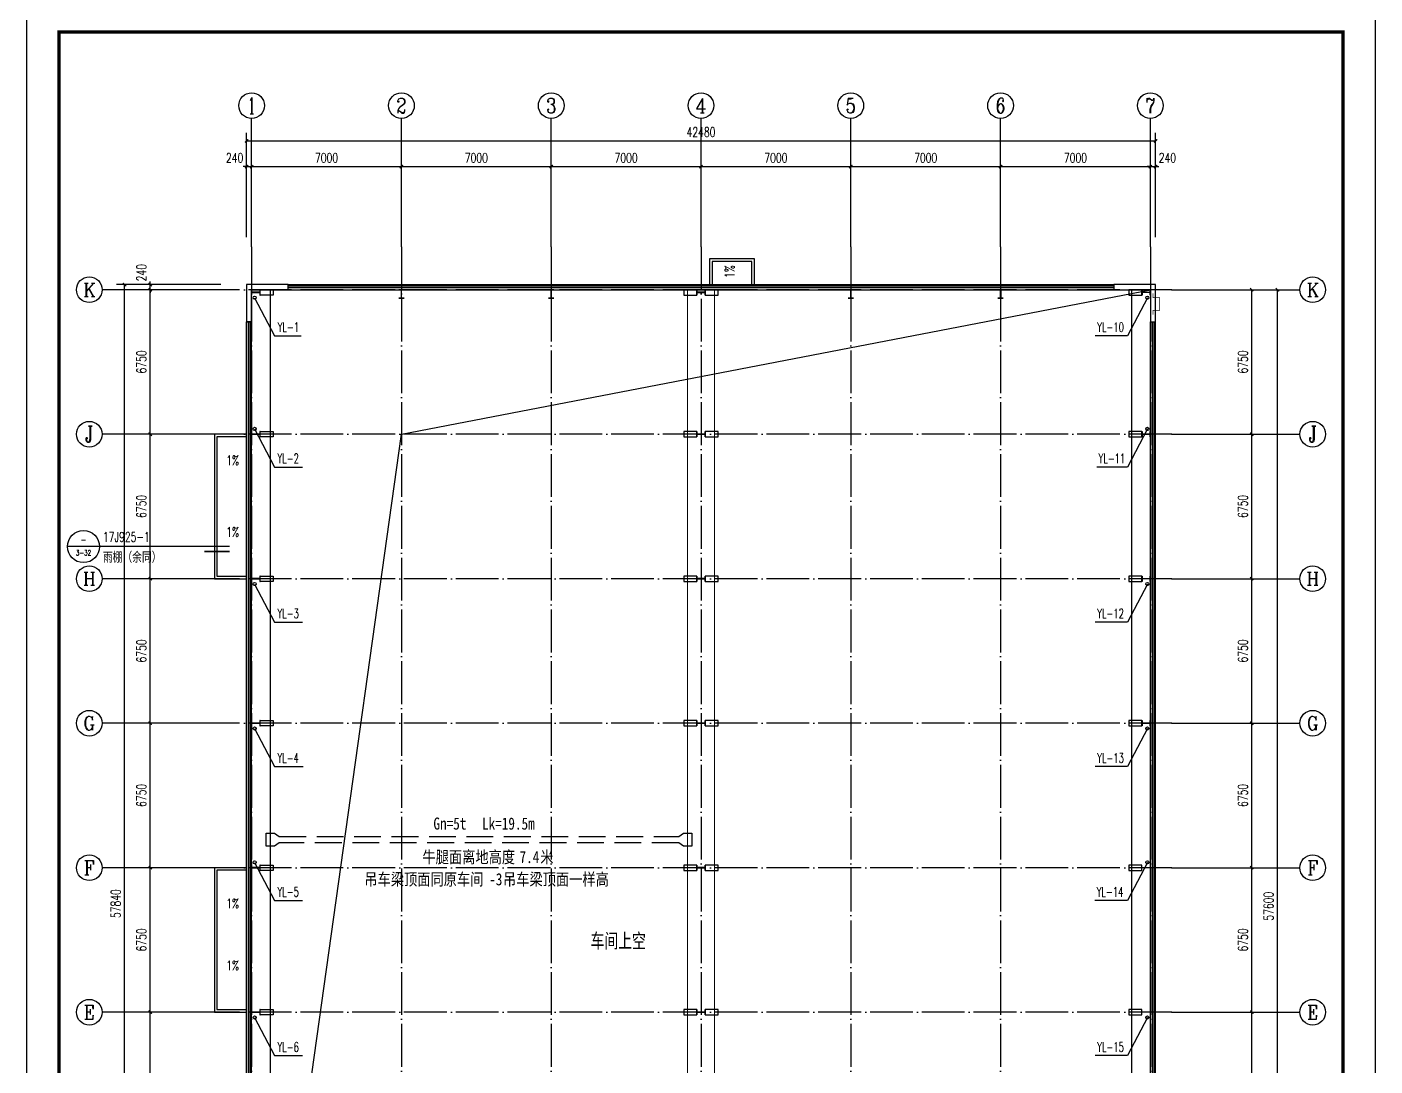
# Model space of a CAD drawing. Extents: x 795723 to 6584336, y 16443136 to 18851075.
# Drawn here: x 1982362 to 2045362, y 17665111 to 17713650 of the extents above; entities that cross this region are included whole.
import ezdxf
from ezdxf.enums import TextEntityAlignment as Align

# ---------------------------------------------------------------- set-up
doc = ezdxf.new("R2010")
doc.units = 0
doc.header["$LTSCALE"] = 1000
doc.header["$MEASUREMENT"] = 0
doc.linetypes.add('DASH', pattern=[0.35, 0.25, -0.1])
doc.linetypes.add('DOTE', pattern=[2.42, 2, -0.2, 0.02, -0.2])
doc.layers.get('Defpoints').update_dxf_attribs({"color": 250})
for name, color, linetype in [('AXIS_TEXT', 7, 'Continuous'), ('AXIS_外部', 171, 'Continuous'), ('COLUMN', 2, 'Continuous'), ('DIM_IDEN', 171, 'Continuous'), ('DIM_SYMB', 165, 'Continuous'), ('DIM_雨水', 3, 'Continuous'), ('DOTE', 8, 'DOTE'), ('PUB_TEXT', 7, 'Continuous'), ('PUB_WALL', 9, 'Continuous'), ('TK', 4, 'Continuous'), ('TWT_TEXT', 7, 'Continuous'), ('VPIPE-雨水', 4, 'Continuous'), ('WALL-PARAPET', 6, 'Continuous'), ('WINDOW', 140, 'Continuous')]:
    doc.layers.add(name, color=color, linetype=linetype)
doc.styles.add('-宋体', font='', dxfattribs={"width": 0.8})
doc.styles.add('_TCH_AXIS', font='COMPLEX', dxfattribs={"bigfont": 'GBCBIG'})
doc.styles.add('_TCH_DIM', font='SIMPLEX', dxfattribs={"bigfont": 'GBCBIG'})
doc.styles.add('_TCH_DIM_T3', font='SIMPLEX', dxfattribs={"width": 0.705882, "bigfont": 'GBCBIG'})
doc.styles.add('_TCH_LABEL', font='COMPLEX', dxfattribs={"bigfont": 'GBCBIG'})
doc.styles.add('_TWT_SERIAL', font='COMPLEX', dxfattribs={"width": 0.8, "height": 3, "bigfont": 'HZTXT'})
doc.styles.add('COMPLEX', font='COMPLEX')
doc.styles.add('HT', font='simhei.ttf', dxfattribs={"width": 0.7})
doc.styles.get('-宋体').set_extended_font_data('SimSun')
doc.dimstyles.new('_TCH_ARCH&&150', dxfattribs={"dimtxt": 446.25, "dimasz": 150, "dimexe": 375, "dimexo": 450, "dimgap": 189.375, "dimtad": 1, "dimdec": 0, "dimzin": 0, "dimdsep": 46, "dimtxsty": '_TCH_DIM_T3', "dimblk": 'ARCHTICK', "dimcen": 0.09, "dimclrt": 7, "dimazin": 2, "dimtfac": 1, "dimtdec": 0, "dimtix": 1, "dimtmove": 2, "dimatfit": 3, "dimfxl": 0, "dimtolj": 1, "dimtzin": 0, "dimarcsym": 0})

# ---------------------------------------------------------------- blocks, each defined once
blk = doc.blocks.new('GeYuanFrame_66027537', base_point=(18.76, 4.34))
at = {"layer": 'TK'}
blk.add_line((43.76, 414.34), (676.76, 414.34), dxfattribs=at)
blk.add_lwpolyline([(18.76, 424.34), (686.76, 424.34), (686.76, 4.34), (18.76, 4.34), (18.76, 424.34)], dxfattribs=at)
at = {"layer": 'TK', "const_width": 1}
blk.add_lwpolyline([(676.76, 414.34), (43.76, 414.34), (43.76, 14.34), (676.76, 14.34)], close=True, dxfattribs=at)
blk = doc.blocks.new('A$C3ACC4A1C')
at = {"layer": 'COLUMN'}
h = blk.add_hatch(color=256, dxfattribs=at)
h.paths.add_polyline_path([(125, 400), (0, 400), (0, 388), (120, 388), (120, 200), (125, 200)])
h.paths.add_polyline_path([(250, 400), (125, 400), (125, 200), (130, 200), (130, 388), (250, 388)])
h.paths.add_polyline_path([(250, 12), (130, 12), (130, 200), (125, 200), (125, 0), (250, 0)])
h.paths.add_polyline_path([(125, 200), (120, 200), (120, 12), (0, 12), (0, 0), (125, 0)])
blk.add_lwpolyline([(0, 0), (0, 12), (120, 12), (120, 388), (0, 388), (0, 400), (250, 400), (250, 388), (130, 388), (130, 12), (250, 12), (250, 0)], close=True, dxfattribs=at)
blk = doc.blocks.new('_ArchTick')
at = {"color": 0, "linetype": 'ByBlock', "const_width": 0.4}
blk.add_lwpolyline([(-0.5, -0.5), (0.5, 0.5)], dxfattribs=at)
blk = doc.blocks.new('*D93')
at = {"layer": 'AXIS_外部', "color": 0, "lineweight": -2}
for p, q in [((2036300, 17667627), (2039975, 17667627)), ((2039600, 17660877), (2039600, 17667627)), ((2036300, 17660877), (2039975, 17660877))]:
    blk.add_line(p, q, dxfattribs=at)
at = {"layer": 'Defpoints', "color": 0}
for p in [(2035850, 17667627), (2039600, 17667627), (2035850, 17660877)]:
    blk.add_point(p, dxfattribs=at)
at = {"layer": 'AXIS_外部', "color": 0, "lineweight": -2, "xscale": 150, "yscale": 150, "zscale": 150}
for p, rotation in [((2039600, 17667627), 90), ((2039600, 17660877), 270)]:
    blk.add_blockref('_ArchTick', p, dxfattribs=dict(at, rotation=rotation))
at = {"layer": 'AXIS_外部', "color": 7, "insert": (2039187, 17664252), "char_height": 446.2, "attachment_point": 5, "rotation": 90, "style": '_TCH_DIM_T3'}
blk.add_mtext('\\A1;6750', dxfattribs=at)
blk = doc.blocks.new('*D94')
at = {"layer": 'AXIS_外部', "color": 0, "lineweight": -2}
for p, q in [((2036300, 17674377), (2039975, 17674377)), ((2039600, 17667627), (2039600, 17674377)), ((2036300, 17667627), (2039975, 17667627))]:
    blk.add_line(p, q, dxfattribs=at)
at = {"layer": 'Defpoints', "color": 0}
for p in [(2035850, 17674377), (2039600, 17674377), (2035850, 17667627)]:
    blk.add_point(p, dxfattribs=at)
at = {"layer": 'AXIS_外部', "color": 0, "lineweight": -2, "xscale": 150, "yscale": 150, "zscale": 150}
for p, rotation in [((2039600, 17674377), 90), ((2039600, 17667627), 270)]:
    blk.add_blockref('_ArchTick', p, dxfattribs=dict(at, rotation=rotation))
at = {"layer": 'AXIS_外部', "color": 7, "insert": (2039187, 17671002), "char_height": 446.2, "attachment_point": 5, "rotation": 90, "style": '_TCH_DIM_T3'}
blk.add_mtext('\\A1;6750', dxfattribs=at)
blk = doc.blocks.new('*D95')
at = {"layer": 'AXIS_外部', "color": 0, "lineweight": -2}
for p, q in [((2036300, 17681127), (2039975, 17681127)), ((2039600, 17674377), (2039600, 17681127)), ((2036300, 17674377), (2039975, 17674377))]:
    blk.add_line(p, q, dxfattribs=at)
at = {"layer": 'Defpoints', "color": 0}
for p in [(2035850, 17681127), (2039600, 17681127), (2035850, 17674377)]:
    blk.add_point(p, dxfattribs=at)
at = {"layer": 'AXIS_外部', "color": 0, "lineweight": -2, "xscale": 150, "yscale": 150, "zscale": 150}
for p, rotation in [((2039600, 17681127), 90), ((2039600, 17674377), 270)]:
    blk.add_blockref('_ArchTick', p, dxfattribs=dict(at, rotation=rotation))
at = {"layer": 'AXIS_外部', "color": 7, "insert": (2039187, 17677752), "char_height": 446.2, "attachment_point": 5, "rotation": 90, "style": '_TCH_DIM_T3'}
blk.add_mtext('\\A1;6750', dxfattribs=at)
blk = doc.blocks.new('*D96')
at = {"layer": 'AXIS_外部', "color": 0, "lineweight": -2}
for p, q in [((2036300, 17687877), (2039975, 17687877)), ((2039600, 17681127), (2039600, 17687877)), ((2036300, 17681127), (2039975, 17681127))]:
    blk.add_line(p, q, dxfattribs=at)
at = {"layer": 'Defpoints', "color": 0}
for p in [(2035850, 17687877), (2039600, 17687877), (2035850, 17681127)]:
    blk.add_point(p, dxfattribs=at)
at = {"layer": 'AXIS_外部', "color": 0, "lineweight": -2, "xscale": 150, "yscale": 150, "zscale": 150}
for p, rotation in [((2039600, 17687877), 90), ((2039600, 17681127), 270)]:
    blk.add_blockref('_ArchTick', p, dxfattribs=dict(at, rotation=rotation))
at = {"layer": 'AXIS_外部', "color": 7, "insert": (2039187, 17684502), "char_height": 446.2, "attachment_point": 5, "rotation": 90, "style": '_TCH_DIM_T3'}
blk.add_mtext('\\A1;6750', dxfattribs=at)
blk = doc.blocks.new('*D97')
at = {"layer": 'AXIS_外部', "color": 0, "lineweight": -2}
for p, q in [((2036300, 17694627), (2039975, 17694627)), ((2039600, 17687877), (2039600, 17694627)), ((2036300, 17687877), (2039975, 17687877))]:
    blk.add_line(p, q, dxfattribs=at)
at = {"layer": 'Defpoints', "color": 0}
for p in [(2035850, 17694627), (2039600, 17694627), (2035850, 17687877)]:
    blk.add_point(p, dxfattribs=at)
at = {"layer": 'AXIS_外部', "color": 0, "lineweight": -2, "xscale": 150, "yscale": 150, "zscale": 150}
for p, rotation in [((2039600, 17694627), 90), ((2039600, 17687877), 270)]:
    blk.add_blockref('_ArchTick', p, dxfattribs=dict(at, rotation=rotation))
at = {"layer": 'AXIS_外部', "color": 7, "insert": (2039187, 17691252), "char_height": 446.2, "attachment_point": 5, "rotation": 90, "style": '_TCH_DIM_T3'}
blk.add_mtext('\\A1;6750', dxfattribs=at)
blk = doc.blocks.new('*D98')
at = {"layer": 'AXIS_外部', "color": 0, "lineweight": -2}
for p, q in [((2036300, 17701377), (2039975, 17701377)), ((2039600, 17694627), (2039600, 17701377)), ((2036300, 17694627), (2039975, 17694627))]:
    blk.add_line(p, q, dxfattribs=at)
at = {"layer": 'Defpoints', "color": 0}
for p in [(2035850, 17701377), (2039600, 17701377), (2035850, 17694627)]:
    blk.add_point(p, dxfattribs=at)
at = {"layer": 'AXIS_外部', "color": 0, "lineweight": -2, "xscale": 150, "yscale": 150, "zscale": 150}
for p, rotation in [((2039600, 17701377), 90), ((2039600, 17694627), 270)]:
    blk.add_blockref('_ArchTick', p, dxfattribs=dict(at, rotation=rotation))
at = {"layer": 'AXIS_外部', "color": 7, "insert": (2039187, 17698002), "char_height": 446.2, "attachment_point": 5, "rotation": 90, "style": '_TCH_DIM_T3'}
blk.add_mtext('\\A1;6750', dxfattribs=at)
blk = doc.blocks.new('*D99')
at = {"layer": 'AXIS_外部', "color": 0, "lineweight": -2}
for p, q in [((2036300, 17701377), (2041175, 17701377)), ((2040800, 17643777), (2040800, 17701377)), ((2036300, 17643777), (2041175, 17643777))]:
    blk.add_line(p, q, dxfattribs=at)
at = {"layer": 'Defpoints', "color": 0}
for p in [(2035850, 17701377), (2040800, 17701377), (2035850, 17643777)]:
    blk.add_point(p, dxfattribs=at)
at = {"layer": 'AXIS_外部', "color": 0, "lineweight": -2, "xscale": 150, "yscale": 150, "zscale": 150}
for p, rotation in [((2040800, 17701377), 90), ((2040800, 17643777), 270)]:
    blk.add_blockref('_ArchTick', p, dxfattribs=dict(at, rotation=rotation))
at = {"layer": 'AXIS_外部', "color": 7, "insert": (2040387, 17672577), "char_height": 446.2, "attachment_point": 5, "rotation": 90, "style": '_TCH_DIM_T3'}
blk.add_mtext('\\A1;57600', dxfattribs=at)
blk = doc.blocks.new('*D100')
at = {"layer": 'AXIS_外部', "color": 0, "lineweight": -2}
for p, q in [((1992622, 17703827), (1992622, 17707502)), ((1992862, 17703827), (1992862, 17707502)), ((1992622, 17707127), (1992472, 17707127)), ((1992622, 17707127), (1992862, 17707127)), ((1992862, 17707127), (1993012, 17707127))]:
    blk.add_line(p, q, dxfattribs=at)
at = {"layer": 'Defpoints', "color": 0}
for p in [(1992862, 17707127), (1992622, 17703377), (1992862, 17703377)]:
    blk.add_point(p, dxfattribs=at)
at = {"layer": 'AXIS_外部', "color": 0, "lineweight": -2, "xscale": 150, "yscale": 150, "zscale": 150}
blk.add_blockref('_ArchTick', (1992622, 17707127), dxfattribs=at)
at = {"layer": 'AXIS_外部', "color": 0, "lineweight": -2, "xscale": 150, "yscale": 150, "zscale": 150, "rotation": 180}
blk.add_blockref('_ArchTick', (1992862, 17707127), dxfattribs=at)
at = {"layer": 'AXIS_外部', "color": 7, "insert": (1992067, 17707539), "char_height": 446.2, "attachment_point": 5, "style": '_TCH_DIM_T3'}
blk.add_mtext('\\A1;240', dxfattribs=at)
blk = doc.blocks.new('*D101')
at = {"layer": 'AXIS_外部', "color": 0, "lineweight": -2}
for p, q in [((1992862, 17703827), (1992862, 17707502)), ((1999862, 17703827), (1999862, 17707502)), ((1992862, 17707127), (1999862, 17707127))]:
    blk.add_line(p, q, dxfattribs=at)
at = {"layer": 'Defpoints', "color": 0}
for p in [(1999862, 17707127), (1992862, 17703377), (1999862, 17703377)]:
    blk.add_point(p, dxfattribs=at)
at = {"layer": 'AXIS_外部', "color": 0, "lineweight": -2, "xscale": 150, "yscale": 150, "zscale": 150, "rotation": 180}
blk.add_blockref('_ArchTick', (1992862, 17707127), dxfattribs=at)
at = {"layer": 'AXIS_外部', "color": 0, "lineweight": -2, "xscale": 150, "yscale": 150, "zscale": 150}
blk.add_blockref('_ArchTick', (1999862, 17707127), dxfattribs=at)
at = {"layer": 'AXIS_外部', "color": 7, "insert": (1996362, 17707539), "char_height": 446.2, "attachment_point": 5, "style": '_TCH_DIM_T3'}
blk.add_mtext('\\A1;7000', dxfattribs=at)
blk = doc.blocks.new('*D102')
at = {"layer": 'AXIS_外部', "color": 0, "lineweight": -2}
for p, q in [((1999862, 17703827), (1999862, 17707502)), ((2006862, 17703827), (2006862, 17707502)), ((1999862, 17707127), (2006862, 17707127))]:
    blk.add_line(p, q, dxfattribs=at)
at = {"layer": 'Defpoints', "color": 0}
for p in [(2006862, 17707127), (1999862, 17703377), (2006862, 17703377)]:
    blk.add_point(p, dxfattribs=at)
at = {"layer": 'AXIS_外部', "color": 0, "lineweight": -2, "xscale": 150, "yscale": 150, "zscale": 150, "rotation": 180}
blk.add_blockref('_ArchTick', (1999862, 17707127), dxfattribs=at)
at = {"layer": 'AXIS_外部', "color": 0, "lineweight": -2, "xscale": 150, "yscale": 150, "zscale": 150}
blk.add_blockref('_ArchTick', (2006862, 17707127), dxfattribs=at)
at = {"layer": 'AXIS_外部', "color": 7, "insert": (2003362, 17707539), "char_height": 446.2, "attachment_point": 5, "style": '_TCH_DIM_T3'}
blk.add_mtext('\\A1;7000', dxfattribs=at)
blk = doc.blocks.new('*D103')
at = {"layer": 'AXIS_外部', "color": 0, "lineweight": -2}
for p, q in [((2006862, 17703827), (2006862, 17707502)), ((2013862, 17703827), (2013862, 17707502)), ((2006862, 17707127), (2013862, 17707127))]:
    blk.add_line(p, q, dxfattribs=at)
at = {"layer": 'Defpoints', "color": 0}
for p in [(2013862, 17707127), (2006862, 17703377), (2013862, 17703377)]:
    blk.add_point(p, dxfattribs=at)
at = {"layer": 'AXIS_外部', "color": 0, "lineweight": -2, "xscale": 150, "yscale": 150, "zscale": 150, "rotation": 180}
blk.add_blockref('_ArchTick', (2006862, 17707127), dxfattribs=at)
at = {"layer": 'AXIS_外部', "color": 0, "lineweight": -2, "xscale": 150, "yscale": 150, "zscale": 150}
blk.add_blockref('_ArchTick', (2013862, 17707127), dxfattribs=at)
at = {"layer": 'AXIS_外部', "color": 7, "insert": (2010362, 17707539), "char_height": 446.2, "attachment_point": 5, "style": '_TCH_DIM_T3'}
blk.add_mtext('\\A1;7000', dxfattribs=at)
blk = doc.blocks.new('*D104')
at = {"layer": 'AXIS_外部', "color": 0, "lineweight": -2}
for p, q in [((2013862, 17703827), (2013862, 17707502)), ((2020862, 17703827), (2020862, 17707502)), ((2013862, 17707127), (2020862, 17707127))]:
    blk.add_line(p, q, dxfattribs=at)
at = {"layer": 'Defpoints', "color": 0}
for p in [(2020862, 17707127), (2013862, 17703377), (2020862, 17703377)]:
    blk.add_point(p, dxfattribs=at)
at = {"layer": 'AXIS_外部', "color": 0, "lineweight": -2, "xscale": 150, "yscale": 150, "zscale": 150, "rotation": 180}
blk.add_blockref('_ArchTick', (2013862, 17707127), dxfattribs=at)
at = {"layer": 'AXIS_外部', "color": 0, "lineweight": -2, "xscale": 150, "yscale": 150, "zscale": 150}
blk.add_blockref('_ArchTick', (2020862, 17707127), dxfattribs=at)
at = {"layer": 'AXIS_外部', "color": 7, "insert": (2017362, 17707539), "char_height": 446.2, "attachment_point": 5, "style": '_TCH_DIM_T3'}
blk.add_mtext('\\A1;7000', dxfattribs=at)
blk = doc.blocks.new('*D105')
at = {"layer": 'AXIS_外部', "color": 0, "lineweight": -2}
for p, q in [((2020862, 17703827), (2020862, 17707502)), ((2027862, 17703827), (2027862, 17707502)), ((2020862, 17707127), (2027862, 17707127))]:
    blk.add_line(p, q, dxfattribs=at)
at = {"layer": 'Defpoints', "color": 0}
for p in [(2027862, 17707127), (2020862, 17703377), (2027862, 17703377)]:
    blk.add_point(p, dxfattribs=at)
at = {"layer": 'AXIS_外部', "color": 0, "lineweight": -2, "xscale": 150, "yscale": 150, "zscale": 150, "rotation": 180}
blk.add_blockref('_ArchTick', (2020862, 17707127), dxfattribs=at)
at = {"layer": 'AXIS_外部', "color": 0, "lineweight": -2, "xscale": 150, "yscale": 150, "zscale": 150}
blk.add_blockref('_ArchTick', (2027862, 17707127), dxfattribs=at)
at = {"layer": 'AXIS_外部', "color": 7, "insert": (2024362, 17707539), "char_height": 446.2, "attachment_point": 5, "style": '_TCH_DIM_T3'}
blk.add_mtext('\\A1;7000', dxfattribs=at)
blk = doc.blocks.new('*D106')
at = {"layer": 'AXIS_外部', "color": 0, "lineweight": -2}
for p, q in [((2027862, 17703827), (2027862, 17707502)), ((2034862, 17703827), (2034862, 17707502)), ((2027862, 17707127), (2034862, 17707127))]:
    blk.add_line(p, q, dxfattribs=at)
at = {"layer": 'Defpoints', "color": 0}
for p in [(2034862, 17707127), (2027862, 17703377), (2034862, 17703377)]:
    blk.add_point(p, dxfattribs=at)
at = {"layer": 'AXIS_外部', "color": 0, "lineweight": -2, "xscale": 150, "yscale": 150, "zscale": 150, "rotation": 180}
blk.add_blockref('_ArchTick', (2027862, 17707127), dxfattribs=at)
at = {"layer": 'AXIS_外部', "color": 0, "lineweight": -2, "xscale": 150, "yscale": 150, "zscale": 150}
blk.add_blockref('_ArchTick', (2034862, 17707127), dxfattribs=at)
at = {"layer": 'AXIS_外部', "color": 7, "insert": (2031362, 17707539), "char_height": 446.2, "attachment_point": 5, "style": '_TCH_DIM_T3'}
blk.add_mtext('\\A1;7000', dxfattribs=at)
blk = doc.blocks.new('*D107')
at = {"layer": 'AXIS_外部', "color": 0, "lineweight": -2}
for p, q in [((2034862, 17703827), (2034862, 17707502)), ((2035102, 17703827), (2035102, 17707502)), ((2034862, 17707127), (2034712, 17707127)), ((2034862, 17707127), (2035102, 17707127)), ((2035102, 17707127), (2035252, 17707127))]:
    blk.add_line(p, q, dxfattribs=at)
at = {"layer": 'Defpoints', "color": 0}
for p in [(2035102, 17707127), (2034862, 17703377), (2035102, 17703377)]:
    blk.add_point(p, dxfattribs=at)
at = {"layer": 'AXIS_外部', "color": 0, "lineweight": -2, "xscale": 150, "yscale": 150, "zscale": 150}
blk.add_blockref('_ArchTick', (2034862, 17707127), dxfattribs=at)
at = {"layer": 'AXIS_外部', "color": 0, "lineweight": -2, "xscale": 150, "yscale": 150, "zscale": 150, "rotation": 180}
blk.add_blockref('_ArchTick', (2035102, 17707127), dxfattribs=at)
at = {"layer": 'AXIS_外部', "color": 7, "insert": (2035657, 17707539), "char_height": 446.2, "attachment_point": 5, "style": '_TCH_DIM_T3'}
blk.add_mtext('\\A1;240', dxfattribs=at)
blk = doc.blocks.new('*D108')
at = {"layer": 'AXIS_外部', "color": 0, "lineweight": -2}
for p, q in [((1992622, 17703827), (1992622, 17708702)), ((2035102, 17703827), (2035102, 17708702)), ((1992622, 17708327), (2035102, 17708327))]:
    blk.add_line(p, q, dxfattribs=at)
at = {"layer": 'Defpoints', "color": 0}
for p in [(2035102, 17708327), (1992622, 17703377), (2035102, 17703377)]:
    blk.add_point(p, dxfattribs=at)
at = {"layer": 'AXIS_外部', "color": 0, "lineweight": -2, "xscale": 150, "yscale": 150, "zscale": 150, "rotation": 180}
blk.add_blockref('_ArchTick', (1992622, 17708327), dxfattribs=at)
at = {"layer": 'AXIS_外部', "color": 0, "lineweight": -2, "xscale": 150, "yscale": 150, "zscale": 150}
blk.add_blockref('_ArchTick', (2035102, 17708327), dxfattribs=at)
at = {"layer": 'AXIS_外部', "color": 7, "insert": (2013862, 17708739), "char_height": 446.2, "attachment_point": 5, "style": '_TCH_DIM_T3'}
blk.add_mtext('\\A1;42480', dxfattribs=at)
blk = doc.blocks.new('*D113')
at = {"layer": 'AXIS_外部', "color": 0, "lineweight": -2}
for p, q in [((1991424, 17667627), (1987749, 17667627)), ((1988124, 17660877), (1988124, 17667627)), ((1991424, 17660877), (1987749, 17660877))]:
    blk.add_line(p, q, dxfattribs=at)
at = {"layer": 'Defpoints', "color": 0}
for p in [(1988124, 17667627), (1991874, 17667627), (1991874, 17660877)]:
    blk.add_point(p, dxfattribs=at)
at = {"layer": 'AXIS_外部', "color": 0, "lineweight": -2, "xscale": 150, "yscale": 150, "zscale": 150}
for p, rotation in [((1988124, 17667627), 90), ((1988124, 17660877), 270)]:
    blk.add_blockref('_ArchTick', p, dxfattribs=dict(at, rotation=rotation))
at = {"layer": 'AXIS_外部', "color": 7, "insert": (1987711, 17664252), "char_height": 446.2, "attachment_point": 5, "rotation": 90, "style": '_TCH_DIM_T3'}
blk.add_mtext('\\A1;6750', dxfattribs=at)
blk = doc.blocks.new('*D114')
at = {"layer": 'AXIS_外部', "color": 0, "lineweight": -2}
for p, q in [((1991424, 17674377), (1987749, 17674377)), ((1988124, 17667627), (1988124, 17674377)), ((1991424, 17667627), (1987749, 17667627))]:
    blk.add_line(p, q, dxfattribs=at)
at = {"layer": 'Defpoints', "color": 0}
for p in [(1988124, 17674377), (1991874, 17674377), (1991874, 17667627)]:
    blk.add_point(p, dxfattribs=at)
at = {"layer": 'AXIS_外部', "color": 0, "lineweight": -2, "xscale": 150, "yscale": 150, "zscale": 150}
for p, rotation in [((1988124, 17674377), 90), ((1988124, 17667627), 270)]:
    blk.add_blockref('_ArchTick', p, dxfattribs=dict(at, rotation=rotation))
at = {"layer": 'AXIS_外部', "color": 7, "insert": (1987711, 17671002), "char_height": 446.2, "attachment_point": 5, "rotation": 90, "style": '_TCH_DIM_T3'}
blk.add_mtext('\\A1;6750', dxfattribs=at)
blk = doc.blocks.new('*D115')
at = {"layer": 'AXIS_外部', "color": 0, "lineweight": -2}
for p, q in [((1991424, 17681127), (1987749, 17681127)), ((1988124, 17674377), (1988124, 17681127)), ((1991424, 17674377), (1987749, 17674377))]:
    blk.add_line(p, q, dxfattribs=at)
at = {"layer": 'Defpoints', "color": 0}
for p in [(1988124, 17681127), (1991874, 17681127), (1991874, 17674377)]:
    blk.add_point(p, dxfattribs=at)
at = {"layer": 'AXIS_外部', "color": 0, "lineweight": -2, "xscale": 150, "yscale": 150, "zscale": 150}
for p, rotation in [((1988124, 17681127), 90), ((1988124, 17674377), 270)]:
    blk.add_blockref('_ArchTick', p, dxfattribs=dict(at, rotation=rotation))
at = {"layer": 'AXIS_外部', "color": 7, "insert": (1987711, 17677752), "char_height": 446.2, "attachment_point": 5, "rotation": 90, "style": '_TCH_DIM_T3'}
blk.add_mtext('\\A1;6750', dxfattribs=at)
blk = doc.blocks.new('*D116')
at = {"layer": 'AXIS_外部', "color": 0, "lineweight": -2}
for p, q in [((1991424, 17687877), (1987749, 17687877)), ((1988124, 17681127), (1988124, 17687877)), ((1991424, 17681127), (1987749, 17681127))]:
    blk.add_line(p, q, dxfattribs=at)
at = {"layer": 'Defpoints', "color": 0}
for p in [(1988124, 17687877), (1991874, 17687877), (1991874, 17681127)]:
    blk.add_point(p, dxfattribs=at)
at = {"layer": 'AXIS_外部', "color": 0, "lineweight": -2, "xscale": 150, "yscale": 150, "zscale": 150}
for p, rotation in [((1988124, 17687877), 90), ((1988124, 17681127), 270)]:
    blk.add_blockref('_ArchTick', p, dxfattribs=dict(at, rotation=rotation))
at = {"layer": 'AXIS_外部', "color": 7, "insert": (1987711, 17684502), "char_height": 446.2, "attachment_point": 5, "rotation": 90, "style": '_TCH_DIM_T3'}
blk.add_mtext('\\A1;6750', dxfattribs=at)
blk = doc.blocks.new('*D117')
at = {"layer": 'AXIS_外部', "color": 0, "lineweight": -2}
for p, q in [((1991424, 17694627), (1987749, 17694627)), ((1988124, 17687877), (1988124, 17694627)), ((1991424, 17687877), (1987749, 17687877))]:
    blk.add_line(p, q, dxfattribs=at)
at = {"layer": 'Defpoints', "color": 0}
for p in [(1988124, 17694627), (1991874, 17694627), (1991874, 17687877)]:
    blk.add_point(p, dxfattribs=at)
at = {"layer": 'AXIS_外部', "color": 0, "lineweight": -2, "xscale": 150, "yscale": 150, "zscale": 150}
for p, rotation in [((1988124, 17694627), 90), ((1988124, 17687877), 270)]:
    blk.add_blockref('_ArchTick', p, dxfattribs=dict(at, rotation=rotation))
at = {"layer": 'AXIS_外部', "color": 7, "insert": (1987711, 17691252), "char_height": 446.2, "attachment_point": 5, "rotation": 90, "style": '_TCH_DIM_T3'}
blk.add_mtext('\\A1;6750', dxfattribs=at)
blk = doc.blocks.new('*D118')
at = {"layer": 'AXIS_外部', "color": 0, "lineweight": -2}
for p, q in [((1991424, 17701377), (1987749, 17701377)), ((1988124, 17694627), (1988124, 17701377)), ((1991424, 17694627), (1987749, 17694627))]:
    blk.add_line(p, q, dxfattribs=at)
at = {"layer": 'Defpoints', "color": 0}
for p in [(1988124, 17701377), (1991874, 17701377), (1991874, 17694627)]:
    blk.add_point(p, dxfattribs=at)
at = {"layer": 'AXIS_外部', "color": 0, "lineweight": -2, "xscale": 150, "yscale": 150, "zscale": 150}
for p, rotation in [((1988124, 17701377), 90), ((1988124, 17694627), 270)]:
    blk.add_blockref('_ArchTick', p, dxfattribs=dict(at, rotation=rotation))
at = {"layer": 'AXIS_外部', "color": 7, "insert": (1987711, 17698002), "char_height": 446.2, "attachment_point": 5, "rotation": 90, "style": '_TCH_DIM_T3'}
blk.add_mtext('\\A1;6750', dxfattribs=at)
blk = doc.blocks.new('*D119')
at = {"layer": 'AXIS_外部', "color": 0, "lineweight": -2}
for p, q in [((1988124, 17701617), (1988124, 17701767)), ((1991424, 17701617), (1987749, 17701617)), ((1991424, 17701377), (1987749, 17701377)), ((1988124, 17701377), (1988124, 17701617)), ((1988124, 17701377), (1988124, 17701227))]:
    blk.add_line(p, q, dxfattribs=at)
at = {"layer": 'Defpoints', "color": 0}
for p in [(1988124, 17701617), (1991874, 17701617), (1991874, 17701377)]:
    blk.add_point(p, dxfattribs=at)
at = {"layer": 'AXIS_外部', "color": 0, "lineweight": -2, "xscale": 150, "yscale": 150, "zscale": 150}
for p, rotation in [((1988124, 17701617), 270), ((1988124, 17701377), 90)]:
    blk.add_blockref('_ArchTick', p, dxfattribs=dict(at, rotation=rotation))
at = {"layer": 'AXIS_外部', "color": 7, "insert": (1987711, 17702172), "char_height": 446.2, "attachment_point": 5, "rotation": 90, "style": '_TCH_DIM_T3'}
blk.add_mtext('\\A1;240', dxfattribs=at)
blk = doc.blocks.new('*D120')
at = {"layer": 'AXIS_外部', "color": 0, "lineweight": -2}
for p, q in [((1991424, 17701617), (1986549, 17701617)), ((1986924, 17643777), (1986924, 17701617)), ((1991424, 17643777), (1986549, 17643777))]:
    blk.add_line(p, q, dxfattribs=at)
at = {"layer": 'Defpoints', "color": 0}
for p in [(1986924, 17701617), (1991874, 17701617), (1991874, 17643777)]:
    blk.add_point(p, dxfattribs=at)
at = {"layer": 'AXIS_外部', "color": 0, "lineweight": -2, "xscale": 150, "yscale": 150, "zscale": 150}
for p, rotation in [((1986924, 17701617), 90), ((1986924, 17643777), 270)]:
    blk.add_blockref('_ArchTick', p, dxfattribs=dict(at, rotation=rotation))
at = {"layer": 'AXIS_外部', "color": 7, "insert": (1986511, 17672697), "char_height": 446.2, "attachment_point": 5, "rotation": 90, "style": '_TCH_DIM_T3'}
blk.add_mtext('\\A1;57840', dxfattribs=at)
blk = doc.blocks.new('$WINLIB2D$00000001')
for p, q in [((-0.5, 0.5), (0.5, 0.5)), ((-0.5, 0.5), (-0.5, -0.5)), ((0.5, -0.5), (0.5, 0.5)), ((0.5, 0.1667), (-0.5, 0.1667)), ((0.5, -0.1667), (-0.5, -0.1667)), ((-0.5, -0.5), (0.5, -0.5))]:
    blk.add_line(p, q)
blk = doc.blocks.new('_AXISO')
blk.add_circle((0, 0), 0.5)
at = {"layer": 'AXIS_TEXT', "style": 'COMPLEX', "width": 1.041667}
blk.add_attdef('A', text='', height=0.56, dxfattribs=at).set_placement((-0.25, -0.28), (0.25, -0.28), align=Align.FIT)

msp = doc.modelspace()

# ---------------------------------------------------------------- linework, layer by layer
at = {"const_width": 30}
msp.add_lwpolyline([(2034981.6, 17701209.6), (2034981.6, 17701009.6), (2035301.6, 17701009.6), (2035301.6, 17700409.6), (2034981.6, 17700409.6), (2034981.6, 17700209.6)], dxfattribs=at)
at = {"color": 8, "linetype": 'DASH', "ltscale": 5}
msp.add_lwpolyline([(2012820.9, 17675835.5), (2013036.6, 17675985.5), (2013436.6, 17675985.5), (2013436.6, 17675385.5), (2013036.6, 17675385.5), (2012820.9, 17675535.5), (1994152.2, 17675535.5), (1993936.6, 17675385.5), (1993536.6, 17675385.5), (1993536.6, 17675985.5), (1993936.6, 17675985.5), (1994152.2, 17675835.5)], close=True, dxfattribs=at)
at = {"layer": 'AXIS_外部'}
for p, q in [((1992861.6, 17703376.7), (1992861.6, 17709376.7)), ((1999861.6, 17703376.7), (1999861.6, 17709376.7)), ((2006861.6, 17703376.7), (2006861.6, 17709376.7)), ((2013861.6, 17703376.7), (2013861.6, 17709376.7)), ((2020861.6, 17703376.7), (2020861.6, 17709376.7)), ((2027861.6, 17703376.7), (2027861.6, 17709376.7)), ((2034861.6, 17703376.7), (2034861.6, 17709376.7)), ((1991873.6, 17701376.7), (1985873.6, 17701376.7)), ((2035849.6, 17701376.7), (2041849.6, 17701376.7)), ((1991873.6, 17694626.7), (1985873.6, 17694626.7)), ((2035849.6, 17694626.7), (2041849.6, 17694626.7)), ((1991873.6, 17687876.7), (1985873.6, 17687876.7)), ((2035849.6, 17687876.7), (2041849.6, 17687876.7)), ((1991873.6, 17681126.7), (1985873.6, 17681126.7)), ((2035849.6, 17681126.7), (2041849.6, 17681126.7)), ((1991873.6, 17674376.7), (1985873.6, 17674376.7)), ((2035849.6, 17674376.7), (2041849.6, 17674376.7)), ((1991873.6, 17667626.7), (1985873.6, 17667626.7)), ((2035849.6, 17667626.7), (2041849.6, 17667626.7))]:
    msp.add_line(p, q, dxfattribs=at)
at = {"layer": 'DIM_IDEN'}
for p, q in [((1985754.5, 17689376.7), (1984254.5, 17689376.7)), ((1988521.6, 17689376.7), (1985754.5, 17689376.7)), ((1991833.4, 17689376.7), (1988521.6, 17689376.7))]:
    msp.add_line(p, q, dxfattribs=at)
at = {"layer": 'DIM_IDEN', "const_width": 75}
msp.add_lwpolyline([(1991833.4, 17689151.7), (1990649.8, 17689151.7)], dxfattribs=at)
at = {"layer": 'DIM_IDEN'}
msp.add_circle((1985004.5, 17689376.7), 750, dxfattribs=at)
at = {"layer": 'DIM_SYMB'}
for points in [[(2015583.3, 17701731.4, 0, 0, 0), (2015583.3, 17702177.6, 120, 0, 0), (2015583.3, 17702627.6, 0, 0, 0)], [(1992526.9, 17693020.7, 0, 0, 0), (1991780.7, 17693020.7, 120, 0, 0), (1991330.7, 17693020.7, 0, 0, 0)], [(1992526.9, 17689676.7, 0, 0, 0), (1991780.7, 17689676.7, 120, 0, 0), (1991330.7, 17689676.7, 0, 0, 0)], [(1992526.9, 17672320.7, 0, 0, 0), (1991780.7, 17672320.7, 120, 0, 0), (1991330.7, 17672320.7, 0, 0, 0)], [(1992526.9, 17669426.7, 0, 0, 0), (1991780.7, 17669426.7, 120, 0, 0), (1991330.7, 17669426.7, 0, 0, 0)]]:
    msp.add_lwpolyline(points, format="xyseb", dxfattribs=at)
at = {"layer": 'DIM_雨水'}
for p, q in [((1993001.5, 17701003.4), (1993924.4, 17699221)), ((2034721.7, 17701003.4), (2033798.7, 17699221)), ((1993924.4, 17699221), (1995182.2, 17699221)), ((2033798.7, 17699221), (2032289.2, 17699221)), ((1993001.5, 17694875), (1993924.4, 17693092.6)), ((2034721.7, 17694875), (2033798.7, 17693092.6)), ((1993924.4, 17693092.6), (1995243.8, 17693092.6)), ((2033798.7, 17693092.6), (2032353.4, 17693092.6)), ((1993001.5, 17687628.4), (1993924.4, 17685846)), ((2034721.7, 17687628.4), (2033798.7, 17685846)), ((1993924.4, 17685846), (1995243.8, 17685846)), ((2033798.7, 17685846), (2032289.2, 17685846)), ((1993001.5, 17680878.4), (1993924.4, 17679096)), ((2034721.7, 17680878.4), (2033798.7, 17679096)), ((1993924.4, 17679096), (1995268.7, 17679096)), ((2033798.7, 17679096), (2032289.2, 17679096)), ((1993001.5, 17674625), (1993924.4, 17672842.6)), ((2034721.7, 17674625), (2033798.7, 17672842.6)), ((1993924.4, 17672842.6), (1995243.8, 17672842.6)), ((2033798.7, 17672842.6), (2032263.3, 17672842.6)), ((1993001.5, 17667378.4), (1993924.4, 17665596)), ((2034721.7, 17667378.4), (2033798.7, 17665596)), ((1993924.4, 17665596), (1995243.8, 17665596)), ((2033798.7, 17665596), (2032289.2, 17665596))]:
    msp.add_line(p, q, dxfattribs=at)
at = {"layer": 'DOTE'}
for p, q in [((1992861.6, 17703376.7), (1992861.6, 17638943.1)), ((1999861.6, 17703376.7), (1999861.6, 17638943.1)), ((2006861.6, 17703376.7), (2006861.6, 17638943.1)), ((2013861.6, 17703376.7), (2013861.6, 17638977.1)), ((2020861.6, 17703376.7), (2020861.6, 17638943.1)), ((2027861.6, 17703376.7), (2027861.6, 17638943.1)), ((2034861.6, 17703376.7), (2034861.6, 17638943.1)), ((2035861.6, 17701376.7), (1991873.6, 17701376.7)), ((2035861.6, 17694626.7), (1991873.6, 17694626.7)), ((2035861.6, 17687876.7), (1991873.6, 17687876.7)), ((2035861.6, 17681126.7), (1991873.6, 17681126.7)), ((2035861.6, 17674376.7), (1991873.6, 17674376.7)), ((2035861.6, 17667626.7), (1991873.6, 17667626.7))]:
    msp.add_line(p, q, dxfattribs=at)
at = {"layer": 'PUB_WALL', "color": 2}
for points in [[(1993261.6, 17701126.7), (1993261.6, 17701376.7), (1993861.6, 17701376.7), (1993861.6, 17701126.7)], [(2013661.6, 17701126.7), (2013661.6, 17701376.7), (2013061.6, 17701376.7), (2013061.6, 17701126.7)], [(2014661.6, 17701126.7), (2014661.6, 17701376.7), (2014061.6, 17701376.7), (2014061.6, 17701126.7)], [(2034461.6, 17701126.7), (2034461.6, 17701376.7), (2033861.6, 17701376.7), (2033861.6, 17701126.7)], [(1993261.6, 17694501.7), (1993261.6, 17694751.7), (1993861.6, 17694751.7), (1993861.6, 17694501.7)], [(2013661.6, 17694501.7), (2013661.6, 17694751.7), (2013061.6, 17694751.7), (2013061.6, 17694501.7)], [(2014661.6, 17694501.7), (2014661.6, 17694751.7), (2014061.6, 17694751.7), (2014061.6, 17694501.7)], [(2034461.6, 17694501.7), (2034461.6, 17694751.7), (2033861.6, 17694751.7), (2033861.6, 17694501.7)], [(1993261.6, 17687751.7), (1993261.6, 17688001.7), (1993861.6, 17688001.7), (1993861.6, 17687751.7)], [(2013661.6, 17687751.7), (2013661.6, 17688001.7), (2013061.6, 17688001.7), (2013061.6, 17687751.7)], [(2014661.6, 17687751.7), (2014661.6, 17688001.7), (2014061.6, 17688001.7), (2014061.6, 17687751.7)], [(2034461.6, 17687751.7), (2034461.6, 17688001.7), (2033861.6, 17688001.7), (2033861.6, 17687751.7)], [(1993261.6, 17681001.7), (1993261.6, 17681251.7), (1993861.6, 17681251.7), (1993861.6, 17681001.7)], [(2013661.6, 17681001.7), (2013661.6, 17681251.7), (2013061.6, 17681251.7), (2013061.6, 17681001.7)], [(2014661.6, 17681001.7), (2014661.6, 17681251.7), (2014061.6, 17681251.7), (2014061.6, 17681001.7)], [(2034461.6, 17681001.7), (2034461.6, 17681251.7), (2033861.6, 17681251.7), (2033861.6, 17681001.7)], [(1993261.6, 17674251.7), (1993261.6, 17674501.7), (1993861.6, 17674501.7), (1993861.6, 17674251.7)], [(2013661.6, 17674251.7), (2013661.6, 17674501.7), (2013061.6, 17674501.7), (2013061.6, 17674251.7)], [(2014661.6, 17674251.7), (2014661.6, 17674501.7), (2014061.6, 17674501.7), (2014061.6, 17674251.7)], [(2034461.6, 17674251.7), (2034461.6, 17674501.7), (2033861.6, 17674501.7), (2033861.6, 17674251.7)], [(1993261.6, 17667501.7), (1993261.6, 17667751.7), (1993861.6, 17667751.7), (1993861.6, 17667501.7)], [(2013661.6, 17667501.7), (2013661.6, 17667751.7), (2013061.6, 17667751.7), (2013061.6, 17667501.7)], [(2014661.6, 17667501.7), (2014661.6, 17667751.7), (2014061.6, 17667751.7), (2014061.6, 17667501.7)], [(2034461.6, 17667501.7), (2034461.6, 17667751.7), (2033861.6, 17667751.7), (2033861.6, 17667501.7)]]:
    msp.add_lwpolyline(points, close=True, dxfattribs=at)
at = {"layer": 'VPIPE-雨水', "linetype": 'Continuous'}
for centre in [(1993001.5, 17701003.4), (2034721.7, 17701003.4), (1993001.5, 17694875), (2034721.7, 17694875), (1993001.5, 17687628.4), (2034721.7, 17687628.4), (1993001.5, 17680878.4), (2034721.7, 17680878.4), (1993001.5, 17674625), (2034721.7, 17674625), (1993001.5, 17667378.4), (2034721.7, 17667378.4)]:
    msp.add_circle(centre, 75, dxfattribs=at)
at = {"layer": 'WALL-PARAPET'}
for p, q in [((1994561.6, 17701616.7), (1992621.6, 17701616.7)), ((1992621.6, 17701616.7), (1992621.6, 17699876.7)), ((1992861.6, 17701376.7), (1994561.6, 17701376.7)), ((1992861.6, 17699876.7), (1992861.6, 17701376.7)), ((1994561.6, 17701376.7), (1994561.6, 17701616.7)), ((2035101.6, 17701616.7), (2033161.6, 17701616.7)), ((2033161.6, 17701616.7), (2033161.6, 17701376.7)), ((2033161.6, 17701376.7), (2034861.6, 17701376.7)), ((2034861.6, 17701376.7), (2034861.6, 17699876.7)), ((2035101.6, 17699876.7), (2035101.6, 17701616.7)), ((1992621.6, 17699876.7), (1992861.6, 17699876.7)), ((2034861.6, 17699876.7), (2035101.6, 17699876.7))]:
    msp.add_line(p, q, dxfattribs=at)
at = {"layer": 'WINDOW'}
for points in [[(2016361.6, 17702816.7), (2014261.6, 17702816.7), (2014261.6, 17701616.7), (2016361.6, 17701616.7)], [(1991121.6, 17694626.7), (1991121.6, 17687876.7), (1992621.6, 17687876.7), (1992621.6, 17694626.7)], [(1991121.6, 17674376.7), (1991121.6, 17667626.7), (1992621.6, 17667626.7), (1992621.6, 17674376.7)]]:
    msp.add_lwpolyline(points, close=True, dxfattribs=at)
for points in [[(2016241.6, 17701616.7), (2016241.6, 17702696.7), (2014381.6, 17702696.7), (2014381.6, 17701616.7)], [(1992621.6, 17694506.7), (1991241.6, 17694506.7), (1991241.6, 17687996.7), (1992621.6, 17687996.7)], [(1992621.6, 17674256.7), (1991241.6, 17674256.7), (1991241.6, 17667746.7), (1992621.6, 17667746.7)]]:
    msp.add_lwpolyline(points, dxfattribs=at)
at = {"layer": 'WINDOW', "color": 8}
msp.add_lwpolyline([(1992861.6, 17644616.7), (1999861.6, 17694626.7), (2034861.6, 17701376.7)], dxfattribs=at)
at = {"layer": 'WINDOW', "color": 8, "linetype": 'DASH', "ltscale": 4, "const_width": 50}
for points in [[(1993736.6, 17701376.7), (1993736.6, 17644616.7)], [(2013236.6, 17701376.7), (2013236.6, 17644616.7)], [(2014486.6, 17701376.7), (2014486.6, 17644616.7)], [(2033986.6, 17701376.7), (2033986.6, 17644616.7)]]:
    msp.add_lwpolyline(points, dxfattribs=at)

# ---------------------------------------------------------------- block references
at = {"xscale": 150, "yscale": 150, "zscale": 150, "rotation": 270}
msp.add_blockref('GeYuanFrame_66027537', (1982361.6, 17717164), dxfattribs=at)
at = {"layer": 'AXIS_外部'}
ref = msp.add_blockref('_AXISO', (1992861.6, 17709976.7), dxfattribs=dict(at, xscale=1200, yscale=1200, zscale=1200))
ref.add_attrib('A', '1', dxfattribs={"layer": 'AXIS_TEXT', "height": 772.1, "style": '_TCH_AXIS'}).set_placement((1992696.1, 17709590.6), (1993027, 17709590.6), align=Align.FIT)
ref = msp.add_blockref('_AXISO', (1999861.6, 17709976.7), dxfattribs=dict(at, xscale=1200, yscale=1200, zscale=1200))
ref.add_attrib('A', '2', dxfattribs={"layer": 'AXIS_TEXT', "height": 698.9, "style": '_TCH_AXIS'}).set_placement((1999628.6, 17709627.2), (2000094.6, 17709627.2), align=Align.FIT)
ref = msp.add_blockref('_AXISO', (2006861.6, 17709976.7), dxfattribs=dict(at, xscale=1200, yscale=1200, zscale=1200))
ref.add_attrib('A', '3', dxfattribs={"layer": 'AXIS_TEXT', "height": 698.9, "style": '_TCH_AXIS'}).set_placement((2006628.6, 17709627.2), (2007094.6, 17709627.2), align=Align.FIT)
ref = msp.add_blockref('_AXISO', (2013861.6, 17709976.7), dxfattribs=dict(at, xscale=1200, yscale=1200, zscale=1200))
ref.add_attrib('A', '4', dxfattribs={"layer": 'AXIS_TEXT', "height": 668.2, "style": '_TCH_AXIS'}).set_placement((2013607.1, 17709642.6), (2014116.1, 17709642.6), align=Align.FIT)
ref = msp.add_blockref('_AXISO', (2020861.6, 17709976.7), dxfattribs=dict(at, xscale=1200, yscale=1200, zscale=1200))
ref.add_attrib('A', '5', dxfattribs={"layer": 'AXIS_TEXT', "height": 698.9, "style": '_TCH_AXIS'}).set_placement((2020628.6, 17709627.2), (2021094.6, 17709627.2), align=Align.FIT)
ref = msp.add_blockref('_AXISO', (2027861.6, 17709976.7), dxfattribs=dict(at, xscale=1200, yscale=1200, zscale=1200))
ref.add_attrib('A', '6', dxfattribs={"layer": 'AXIS_TEXT', "height": 698.9, "style": '_TCH_AXIS'}).set_placement((2027628.6, 17709627.2), (2028094.6, 17709627.2), align=Align.FIT)
ref = msp.add_blockref('_AXISO', (2034861.6, 17709976.7), dxfattribs=dict(at, xscale=1200, yscale=1200, zscale=1200))
ref.add_attrib('A', '7', dxfattribs={"layer": 'AXIS_TEXT', "height": 698.9, "style": '_TCH_AXIS'}).set_placement((2034628.6, 17709627.2), (2035094.6, 17709627.2), align=Align.FIT)
ref = msp.add_blockref('_AXISO', (1985273.6, 17701376.7), dxfattribs=dict(at, xscale=1200, yscale=1200, zscale=1200))
ref.add_attrib('A', 'K', dxfattribs={"layer": 'AXIS_TEXT', "height": 622.9, "style": '_TCH_AXIS'}).set_placement((1984991.8, 17701065.2), (1985555.4, 17701065.2), align=Align.FIT)
ref = msp.add_blockref('_AXISO', (2042449.6, 17701376.7), dxfattribs=dict(at, xscale=1200, yscale=1200, zscale=1200))
ref.add_attrib('A', 'K', dxfattribs={"layer": 'AXIS_TEXT', "height": 622.9, "style": '_TCH_AXIS'}).set_placement((2042167.8, 17701065.2), (2042731.4, 17701065.2), align=Align.FIT)
ref = msp.add_blockref('_AXISO', (1985273.6, 17694626.7), dxfattribs=dict(at, xscale=1200, yscale=1200, zscale=1200))
ref.add_attrib('A', 'J', dxfattribs={"layer": 'AXIS_TEXT', "height": 744.1, "style": '_TCH_AXIS'}).set_placement((1985078.7, 17694254.6), (1985468.5, 17694254.6), align=Align.FIT)
ref = msp.add_blockref('_AXISO', (2042449.6, 17694626.7), dxfattribs=dict(at, xscale=1200, yscale=1200, zscale=1200))
ref.add_attrib('A', 'J', dxfattribs={"layer": 'AXIS_TEXT', "height": 744.1, "style": '_TCH_AXIS'}).set_placement((2042254.7, 17694254.6), (2042644.5, 17694254.6), align=Align.FIT)
ref = msp.add_blockref('_AXISO', (1985273.6, 17687876.7), dxfattribs=dict(at, xscale=1200, yscale=1200, zscale=1200))
ref.add_attrib('A', 'H', dxfattribs={"layer": 'AXIS_TEXT', "height": 608.3, "style": '_TCH_AXIS'}).set_placement((1984983.9, 17687572.5), (1985563.2, 17687572.5), align=Align.FIT)
ref = msp.add_blockref('_AXISO', (2042449.6, 17687876.7), dxfattribs=dict(at, xscale=1200, yscale=1200, zscale=1200))
ref.add_attrib('A', 'H', dxfattribs={"layer": 'AXIS_TEXT', "height": 608.3, "style": '_TCH_AXIS'}).set_placement((2042159.9, 17687572.5), (2042739.2, 17687572.5), align=Align.FIT)
ref = msp.add_blockref('_AXISO', (1985273.6, 17681126.7), dxfattribs=dict(at, xscale=1200, yscale=1200, zscale=1200))
ref.add_attrib('A', 'G', dxfattribs={"layer": 'AXIS_TEXT', "height": 637.8, "style": '_TCH_AXIS'}).set_placement((1985000.3, 17680807.8), (1985546.9, 17680807.8), align=Align.FIT)
ref = msp.add_blockref('_AXISO', (2042449.6, 17681126.7), dxfattribs=dict(at, xscale=1200, yscale=1200, zscale=1200))
ref.add_attrib('A', 'G', dxfattribs={"layer": 'AXIS_TEXT', "height": 637.8, "style": '_TCH_AXIS'}).set_placement((2042176.3, 17680807.8), (2042722.9, 17680807.8), align=Align.FIT)
ref = msp.add_blockref('_AXISO', (1985273.6, 17674376.7), dxfattribs=dict(at, xscale=1200, yscale=1200, zscale=1200))
ref.add_attrib('A', 'F', dxfattribs={"layer": 'AXIS_TEXT', "height": 668.2, "style": '_TCH_AXIS'}).set_placement((1985019.1, 17674042.6), (1985528.1, 17674042.6), align=Align.FIT)
ref = msp.add_blockref('_AXISO', (2042449.6, 17674376.7), dxfattribs=dict(at, xscale=1200, yscale=1200, zscale=1200))
ref.add_attrib('A', 'F', dxfattribs={"layer": 'AXIS_TEXT', "height": 668.2, "style": '_TCH_AXIS'}).set_placement((2042195.1, 17674042.6), (2042704.1, 17674042.6), align=Align.FIT)
ref = msp.add_blockref('_AXISO', (1985273.6, 17667626.7), dxfattribs=dict(at, xscale=1200, yscale=1200, zscale=1200))
ref.add_attrib('A', 'E', dxfattribs={"layer": 'AXIS_TEXT', "height": 668.2, "style": '_TCH_AXIS'}).set_placement((1985019.1, 17667292.6), (1985528.1, 17667292.6), align=Align.FIT)
ref = msp.add_blockref('_AXISO', (2042449.6, 17667626.7), dxfattribs=dict(at, xscale=1200, yscale=1200, zscale=1200))
ref.add_attrib('A', 'E', dxfattribs={"layer": 'AXIS_TEXT', "height": 668.2, "style": '_TCH_AXIS'}).set_placement((2042195.1, 17667292.6), (2042704.1, 17667292.6), align=Align.FIT)
at = {"layer": 'COLUMN', "xscale": -1, "rotation": 90}
for p in [(1993261.6, 17701376.7), (2014061.6, 17701376.7), (1993261.6, 17694751.7), (2014061.6, 17694751.7), (1993261.6, 17688001.7), (2014061.6, 17688001.7), (1993261.6, 17681251.7), (2014061.6, 17681251.7), (1993261.6, 17674501.7), (2014061.6, 17674501.7), (1993261.6, 17667751.7), (2014061.6, 17667751.7)]:
    msp.add_blockref('A$C3ACC4A1C', p, dxfattribs=at)
at = {"layer": 'COLUMN', "xscale": -1}
for p in [(1999986.6, 17700976.7), (2006986.6, 17700976.7)]:
    msp.add_blockref('A$C3ACC4A1C', p, dxfattribs=at)
at = {"layer": 'COLUMN'}
for p in [(2020736.6, 17700976.7), (2027736.6, 17700976.7)]:
    msp.add_blockref('A$C3ACC4A1C', p, dxfattribs=at)
at = {"layer": 'COLUMN', "rotation": 270}
for p in [(2034461.6, 17701376.7), (2034461.6, 17694751.7), (2034461.6, 17688001.7), (2034461.6, 17681251.7)]:
    msp.add_blockref('A$C3ACC4A1C', p, dxfattribs=at)
at = {"layer": 'WINDOW'}
for p, xscale, yscale, zscale, rotation in [((2013861.6, 17701496.7), -38600.00000813743, 240, -38600.00000813743, 180), ((1992741.6, 17672426.7), 54900, 240, 54900, 90.00000000000655), ((2034981.6, 17672426.7), 54900, -240, 54900, 90.00000000000655)]:
    msp.add_blockref('$WINLIB2D$00000001', p, dxfattribs=dict(at, xscale=xscale, yscale=yscale, zscale=zscale, rotation=rotation))

# ---------------------------------------------------------------- texts
at = {"layer": 'PUB_TEXT', "style": '_TCH_DIM', "width": 0.705882}
msp.add_text('1%%%', height=446.25, rotation=90, dxfattribs=at).set_placement((2015425.8, 17701924.5))
at = {"layer": 'PUB_TEXT'}
for s, height, style, width, p in [('1%%%', 446.25, '_TCH_DIM', 0.705882, (1991673.8, 17693178.2)), ('17J925-1', 446.25, '_TCH_LABEL', 0.705882, (1985912, 17689604)), ('1%%%', 446.25, '_TCH_DIM', 0.705882, (1991673.8, 17689834.2)), ('1%%%', 446.25, '_TCH_DIM', 0.705882, (1991673.8, 17672478.2)), ('车间上空', 675.95, 'HT', 0.7, (2008704.2, 17670624.2)), ('1%%%', 446.25, '_TCH_DIM', 0.705882, (1991673.8, 17669584.2))]:
    msp.add_text(s, height=height, dxfattribs=dict(at, style=style, width=width)).set_placement(p)
at = {"layer": 'PUB_TEXT', "style": '_TCH_LABEL'}
for s, height, width, p, p2 in [('3-32', 245.86, 1.088779, (1984644.9, 17688965.9), (1985364.2, 17688965.9)), ('-', 387.7, 1.193147, (1984861.1, 17689516), (1985148, 17689516))]:
    msp.add_text(s, height=height, dxfattribs=dict(at, width=width)).set_placement(p, p2, align=Align.FIT)
msp.add_text('雨棚（余同）', height=506.38, dxfattribs=at).set_placement((1985912, 17688622.3))
at = {"layer": 'PUB_TEXT', "color": 8, "style": '-宋体', "width": 0.8}
for s, height, p in [('Gn=5t', 566.46, (2001357.6, 17676154.4)), ('Lk=19.5m', 566.46, (2003626, 17676154.4)), ('牛腿面离地高度', 566.46, (2000844.7, 17674591.9)), ('7.4', 566.46, (2005381.4, 17674591.9)), ('米', 566.5, (2006353.6, 17674591.9)), ('吊车梁顶面同原车间', 566.46, (1998129.5, 17673551.7)), ('-3', 566.46, (2003962.4, 17673551.7)), ('吊车梁顶面一样高', 566.46, (2004610.5, 17673551.7))]:
    msp.add_text(s, height=height, dxfattribs=at).set_placement(p)
at = {"layer": 'TWT_TEXT', "style": '_TWT_SERIAL', "width": 0.64}
for s, p in [('YL-1', (1994077.4, 17699401)), ('YL-10', (2032379.2, 17699401)), ('YL-2', (1994070.4, 17693272.6)), ('YL-11', (2032443.4, 17693272.6)), ('YL-3', (1994070.4, 17686026)), ('YL-12', (2032379.2, 17686026)), ('YL-4', (1994067.8, 17679276)), ('YL-13', (2032379.2, 17679276)), ('YL-5', (1994070.4, 17673022.6)), ('YL-14', (2032353.3, 17673022.6)), ('YL-6', (1994070.4, 17665776)), ('YL-15', (2032379.2, 17665776))]:
    msp.add_text(s, height=450, dxfattribs=at).set_placement(p)

# ---------------------------------------------------------------- dimensions: what is measured, and where the dimension line sits
at = {"layer": 'AXIS_外部'}
for p1, p2, distance, picture, middle in [((1992621.6, 17703376.7), (2035101.6, 17703376.7), 4950, '*D108', (2013861.6, 17708739.2)), ((1992861.6, 17703376.7), (1999861.6, 17703376.7), 3750, '*D101', (1996361.6, 17707539.2)), ((1999861.6, 17703376.7), (2006861.6, 17703376.7), 3750, '*D102', (2003361.6, 17707539.2)), ((2006861.6, 17703376.7), (2013861.6, 17703376.7), 3750, '*D103', (2010361.6, 17707539.2)), ((2013861.6, 17703376.7), (2020861.6, 17703376.7), 3750, '*D104', (2017361.6, 17707539.2)), ((2020861.6, 17703376.7), (2027861.6, 17703376.7), 3750, '*D105', (2024361.6, 17707539.2)), ((2027861.6, 17703376.7), (2034861.6, 17703376.7), 3750, '*D106', (2031361.6, 17707539.2)), ((1991873.6, 17643776.7), (1991873.6, 17701616.7), 4950, '*D120', (1986511.1, 17672696.7)), ((1991873.6, 17694626.7), (1991873.6, 17701376.7), 3750, '*D118', (1987711.1, 17698001.7)), ((2035849.6, 17694626.7), (2035849.6, 17701376.7), -3750, '*D98', (2039187.1, 17698001.7)), ((2035849.6, 17643776.7), (2035849.6, 17701376.7), -4950, '*D99', (2040387.1, 17672576.7)), ((1991873.6, 17687876.7), (1991873.6, 17694626.7), 3750, '*D117', (1987711.1, 17691251.7)), ((2035849.6, 17687876.7), (2035849.6, 17694626.7), -3750, '*D97', (2039187.1, 17691251.7)), ((1991873.6, 17681126.7), (1991873.6, 17687876.7), 3750, '*D116', (1987711.1, 17684501.7)), ((2035849.6, 17681126.7), (2035849.6, 17687876.7), -3750, '*D96', (2039187.1, 17684501.7)), ((1991873.6, 17674376.7), (1991873.6, 17681126.7), 3750, '*D115', (1987711.1, 17677751.7)), ((2035849.6, 17674376.7), (2035849.6, 17681126.7), -3750, '*D95', (2039187.1, 17677751.7)), ((1991873.6, 17667626.7), (1991873.6, 17674376.7), 3750, '*D114', (1987711.1, 17671001.7)), ((2035849.6, 17667626.7), (2035849.6, 17674376.7), -3750, '*D94', (2039187.1, 17671001.7)), ((1991873.6, 17660876.7), (1991873.6, 17667626.7), 3750, '*D113', (1987711.1, 17664251.7)), ((2035849.6, 17660876.7), (2035849.6, 17667626.7), -3750, '*D93', (2039187.1, 17664251.7))]:
    dim = msp.add_aligned_dim(p1=p1, p2=p2, distance=distance, dimstyle='_TCH_ARCH&&150', dxfattribs=at)
    dim.commit()
    dim.dimension.update_dxf_attribs({"geometry": picture, "text_midpoint": middle})
for base, p1, p2, angle, picture, middle in [((1992861.6, 17707126.7), (1992621.6, 17703376.7), (1992861.6, 17703376.7), 0, '*D100', (1992066.6, 17707539.2)), ((2035101.6, 17707126.7), (2034861.6, 17703376.7), (2035101.6, 17703376.7), 0, '*D107', (2035656.6, 17707539.2)), ((1988123.6, 17701616.7), (1991873.6, 17701376.7), (1991873.6, 17701616.7), 90, '*D119', (1987711.1, 17702171.7))]:
    dim = msp.add_linear_dim(base=base, p1=p1, p2=p2, angle=angle, dimstyle='_TCH_ARCH&&150', dxfattribs=at)
    dim.commit()
    dim.dimension.update_dxf_attribs({"geometry": picture, "text_midpoint": middle, "dimtype": 129})

doc.saveas('drawing.dxf')
